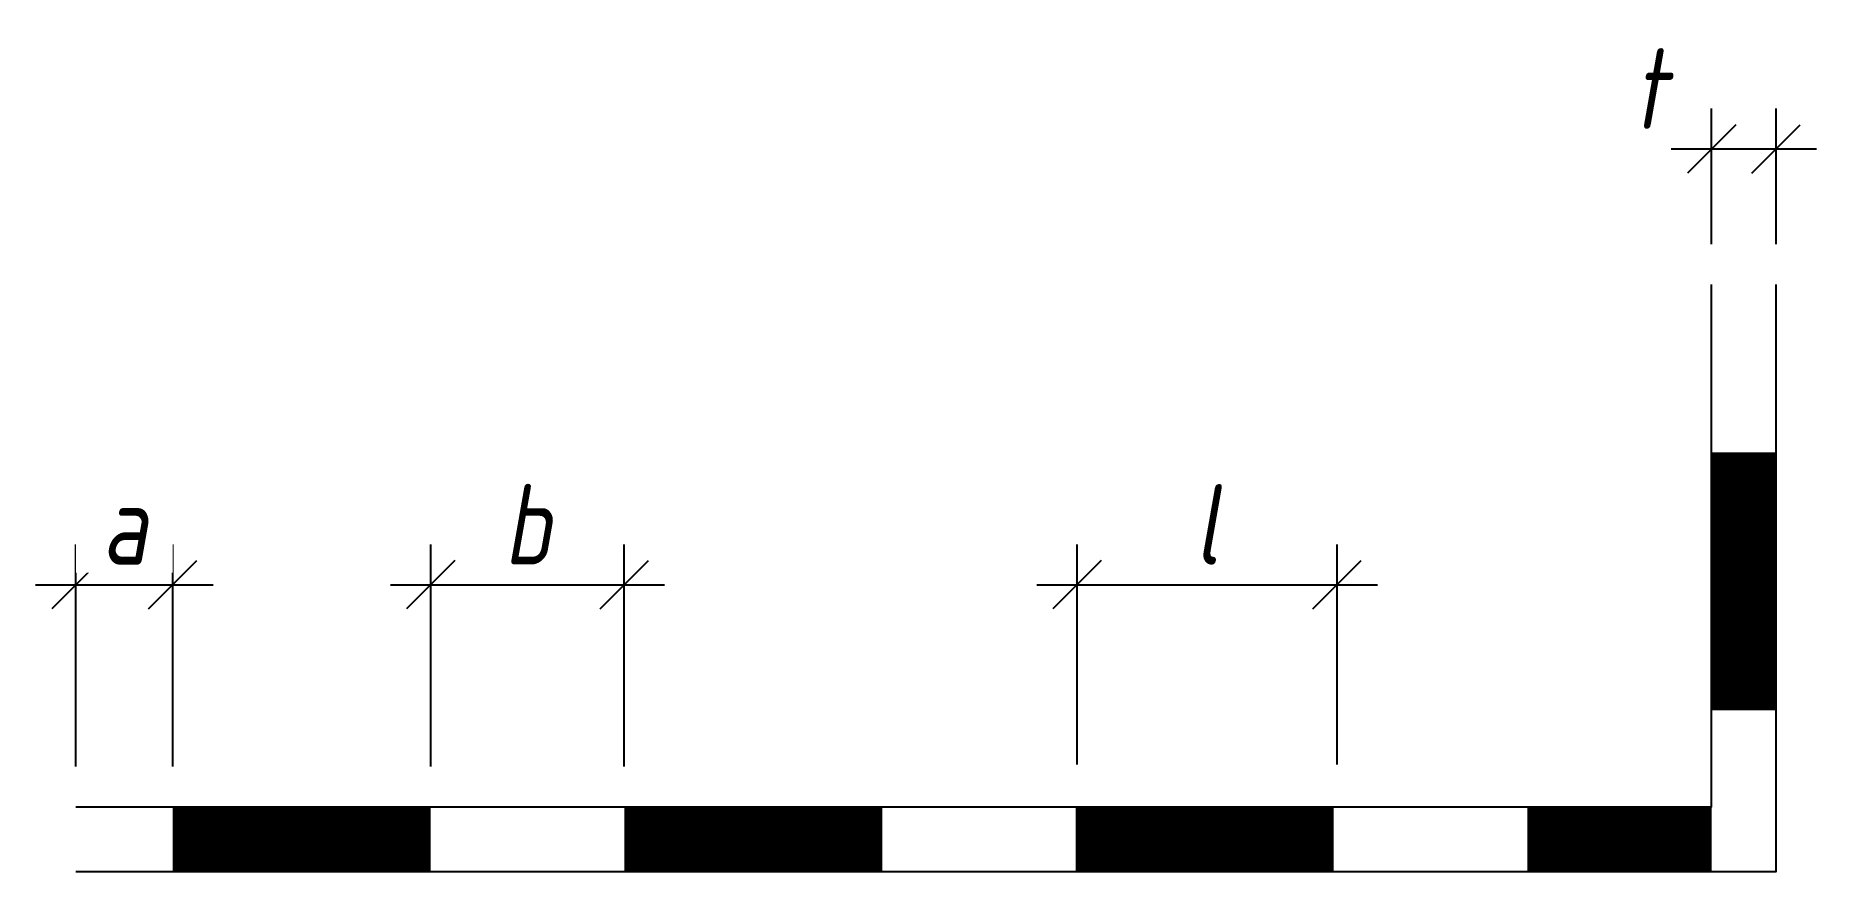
# Model space of a CAD drawing. Header units: millimetres. Extents: x 1170.9 to 1226.1, y 1481.9 to 1507.8.
import ezdxf

# ---------------------------------------------------------------- set-up
doc = ezdxf.new("R2010")
doc.units = ezdxf.units.MM
doc.styles.add('MpTextStyle', font='isocpeur.ttf', dxfattribs={"width": 0.8, "oblique": 10, "height": 2.5})
doc.dimstyles.new('MpDimStyle', dxfattribs={"dimscale": 100, "dimtxt": 2.5, "dimasz": 1.5, "dimexe": 1.25, "dimexo": 1.25, "dimtad": 1, "dimdec": 0, "dimdsep": 46, "dimtxsty": 'MpTextStyle', "dimblk": 'OBLIQUE', "dimblk1": 'OBLIQUE', "dimblk2": 'OBLIQUE', "dimcen": 2.5, "dimdle": 1.25, "dimadec": 0, "dimazin": 0, "dimtfac": 1, "dimtdec": 0, "dimtix": 1, "dimtmove": 2, "dimatfit": 3, "dimfxl": 1, "dimtfill": 1, "dimarcsym": 0})

# ---------------------------------------------------------------- blocks, each defined once
blk = doc.blocks.new('*U1')
at = {"color": 0, "linetype": 'ByBlock', "lineweight": -2}
for points in [[(0, 0), (50.713, 0), (50.713, 16.209)], [(0, -2), (52.713, -2), (52.713, 16.209)]]:
    blk.add_lwpolyline(points, dxfattribs=at)
at = {"color": 0, "linetype": 'Continuous', "lineweight": -2, "const_width": 2}
for points in [[(51.713, 3), (51.713, 11)], [(3, -1), (11, -1)], [(17, -1), (25, -1)], [(31, -1), (39, -1)], [(45, -1), (50.713, -1)]]:
    blk.add_lwpolyline(points, dxfattribs=at)
blk = doc.blocks.new('_Oblique')
at = {"color": 0, "linetype": 'ByBlock', "lineweight": -2}
blk.add_line((-0.5, -0.5), (0.5, 0.5), dxfattribs=at)
blk = doc.blocks.new('*D4')
at = {"color": 0, "lineweight": -2, "transparency": 16777216}
for p, q in [((1203.211, 1485.197), (1203.211, 1492.026)), ((1211.274, 1485.197), (1211.274, 1492.026)), ((1201.961, 1490.776), (1212.524, 1490.776))]:
    blk.add_line(p, q, dxfattribs=at)
at = {"layer": 'Defpoints', "color": 0, "transparency": 16777216}
for p in [(1211.274, 1490.776), (1203.211, 1483.947), (1211.274, 1483.947)]:
    blk.add_point(p, dxfattribs=at)
at = {"color": 0, "lineweight": -2, "transparency": 16777216, "xscale": 1.5, "yscale": 1.5, "zscale": 1.5, "rotation": 180}
blk.add_blockref('_Oblique', (1203.211, 1490.776), dxfattribs=at)
at = {"color": 0, "lineweight": -2, "transparency": 16777216, "xscale": 1.5, "yscale": 1.5, "zscale": 1.5}
blk.add_blockref('_Oblique', (1211.274, 1490.776), dxfattribs=at)
at = {"color": 0, "transparency": 16777216, "insert": (1207.243, 1492.651), "char_height": 2.5, "attachment_point": 5, "style": 'MpTextStyle', "bg_fill": 3, "box_fill_scale": 1.1, "bg_fill_color": 256, "bg_fill_true_color": 13158600, "bg_fill_transparency": 0}
blk.add_mtext('l', dxfattribs=at)
blk = doc.blocks.new('*D5')
at = {"color": 0, "lineweight": -2, "transparency": 16777216}
for p, q in [((1222.883, 1501.345), (1222.883, 1505.546)), ((1224.883, 1501.345), (1224.883, 1505.546)), ((1221.633, 1504.296), (1226.133, 1504.296))]:
    blk.add_line(p, q, dxfattribs=at)
at = {"layer": 'Defpoints', "color": 0, "transparency": 16777216}
for p in [(1224.883, 1504.296), (1222.883, 1500.095), (1224.883, 1500.095)]:
    blk.add_point(p, dxfattribs=at)
at = {"color": 0, "lineweight": -2, "transparency": 16777216, "xscale": 1.5, "yscale": 1.5, "zscale": 1.5}
blk.add_blockref('_Oblique', (1224.883, 1504.296), dxfattribs=at)
at = {"color": 0, "transparency": 16777216, "insert": (1220.977, 1506.171), "char_height": 2.5, "attachment_point": 5, "style": 'MpTextStyle', "bg_fill": 3, "box_fill_scale": 1.1, "bg_fill_color": 256, "bg_fill_true_color": 13158600, "bg_fill_transparency": 0}
blk.add_mtext('t', dxfattribs=at)
at = {"color": 0, "lineweight": -2, "transparency": 16777216, "xscale": 1.5, "yscale": 1.5, "zscale": 1.5, "rotation": 180}
blk.add_blockref('_Oblique', (1222.883, 1504.296), dxfattribs=at)
blk = doc.blocks.new('*D6')
at = {"color": 0, "lineweight": -2, "transparency": 16777216}
for p, q in [((1183.171, 1485.136), (1183.171, 1492.026)), ((1189.171, 1485.136), (1189.171, 1492.026)), ((1181.921, 1490.776), (1190.421, 1490.776))]:
    blk.add_line(p, q, dxfattribs=at)
at = {"layer": 'Defpoints', "color": 0, "transparency": 16777216}
for p in [(1189.171, 1490.776), (1183.171, 1483.886), (1189.171, 1483.886)]:
    blk.add_point(p, dxfattribs=at)
at = {"color": 0, "lineweight": -2, "transparency": 16777216, "xscale": 1.5, "yscale": 1.5, "zscale": 1.5, "rotation": 180}
blk.add_blockref('_Oblique', (1183.171, 1490.776), dxfattribs=at)
at = {"color": 0, "lineweight": -2, "transparency": 16777216, "xscale": 1.5, "yscale": 1.5, "zscale": 1.5}
blk.add_blockref('_Oblique', (1189.171, 1490.776), dxfattribs=at)
at = {"color": 0, "transparency": 16777216, "insert": (1186.171, 1492.651), "char_height": 2.5, "attachment_point": 5, "style": 'MpTextStyle', "bg_fill": 3, "box_fill_scale": 1.1, "bg_fill_color": 256, "bg_fill_true_color": 13158600, "bg_fill_transparency": 0}
blk.add_mtext('b', dxfattribs=at)
blk = doc.blocks.new('*D7')
at = {"color": 0, "lineweight": -2, "transparency": 16777216}
for p, q in [((1172.171, 1485.136), (1172.171, 1492.026)), ((1175.171, 1485.136), (1175.171, 1492.026)), ((1170.921, 1490.776), (1176.421, 1490.776))]:
    blk.add_line(p, q, dxfattribs=at)
at = {"layer": 'Defpoints', "color": 0, "transparency": 16777216}
for p in [(1175.171, 1490.776), (1172.171, 1483.886), (1175.171, 1483.886)]:
    blk.add_point(p, dxfattribs=at)
at = {"color": 0, "lineweight": -2, "transparency": 16777216, "xscale": 1.5, "yscale": 1.5, "zscale": 1.5, "rotation": 180}
blk.add_blockref('_Oblique', (1172.171, 1490.776), dxfattribs=at)
at = {"color": 0, "lineweight": -2, "transparency": 16777216, "xscale": 1.5, "yscale": 1.5, "zscale": 1.5}
blk.add_blockref('_Oblique', (1175.171, 1490.776), dxfattribs=at)
at = {"color": 0, "transparency": 16777216, "insert": (1173.671, 1492.651), "char_height": 2.5, "attachment_point": 5, "style": 'MpTextStyle', "bg_fill": 3, "box_fill_scale": 1.1, "bg_fill_color": 256, "bg_fill_true_color": 13158600, "bg_fill_transparency": 0}
blk.add_mtext('a', dxfattribs=at)

msp = doc.modelspace()

# ---------------------------------------------------------------- block references
at = {"linetype": 'Continuous'}
msp.add_blockref('*U1', (1172.171, 1483.886), dxfattribs=at)

# ---------------------------------------------------------------- next in the draw order: dimensions: what is measured, and where the dimension line sits
at = {"color": 4}
dim = msp.add_linear_dim(base=(1224.883, 1504.296), p1=(1222.883, 1500.095), p2=(1224.883, 1500.095), text='t', dimstyle='MpDimStyle', dxfattribs=at)
dim.commit()
dim.dimension.update_dxf_attribs({"geometry": '*D5', "text_midpoint": (1220.977, 1506.171), "dimtype": 160})
for base, p1, p2, text, picture, middle in [((1175.171, 1490.776), (1172.171, 1483.886), (1175.171, 1483.886), 'a', '*D7', (1173.671, 1492.651)), ((1189.171, 1490.776), (1183.171, 1483.886), (1189.171, 1483.886), 'b', '*D6', (1186.171, 1492.651)), ((1211.274, 1490.776), (1203.211, 1483.947), (1211.274, 1483.947), 'l', '*D4', (1207.243, 1492.651))]:
    dim = msp.add_linear_dim(base=base, p1=p1, p2=p2, text=text, dimstyle='MpDimStyle', dxfattribs=at)
    dim.commit()
    dim.dimension.update_dxf_attribs({"geometry": picture, "text_midpoint": middle})

doc.saveas('drawing.dxf')
